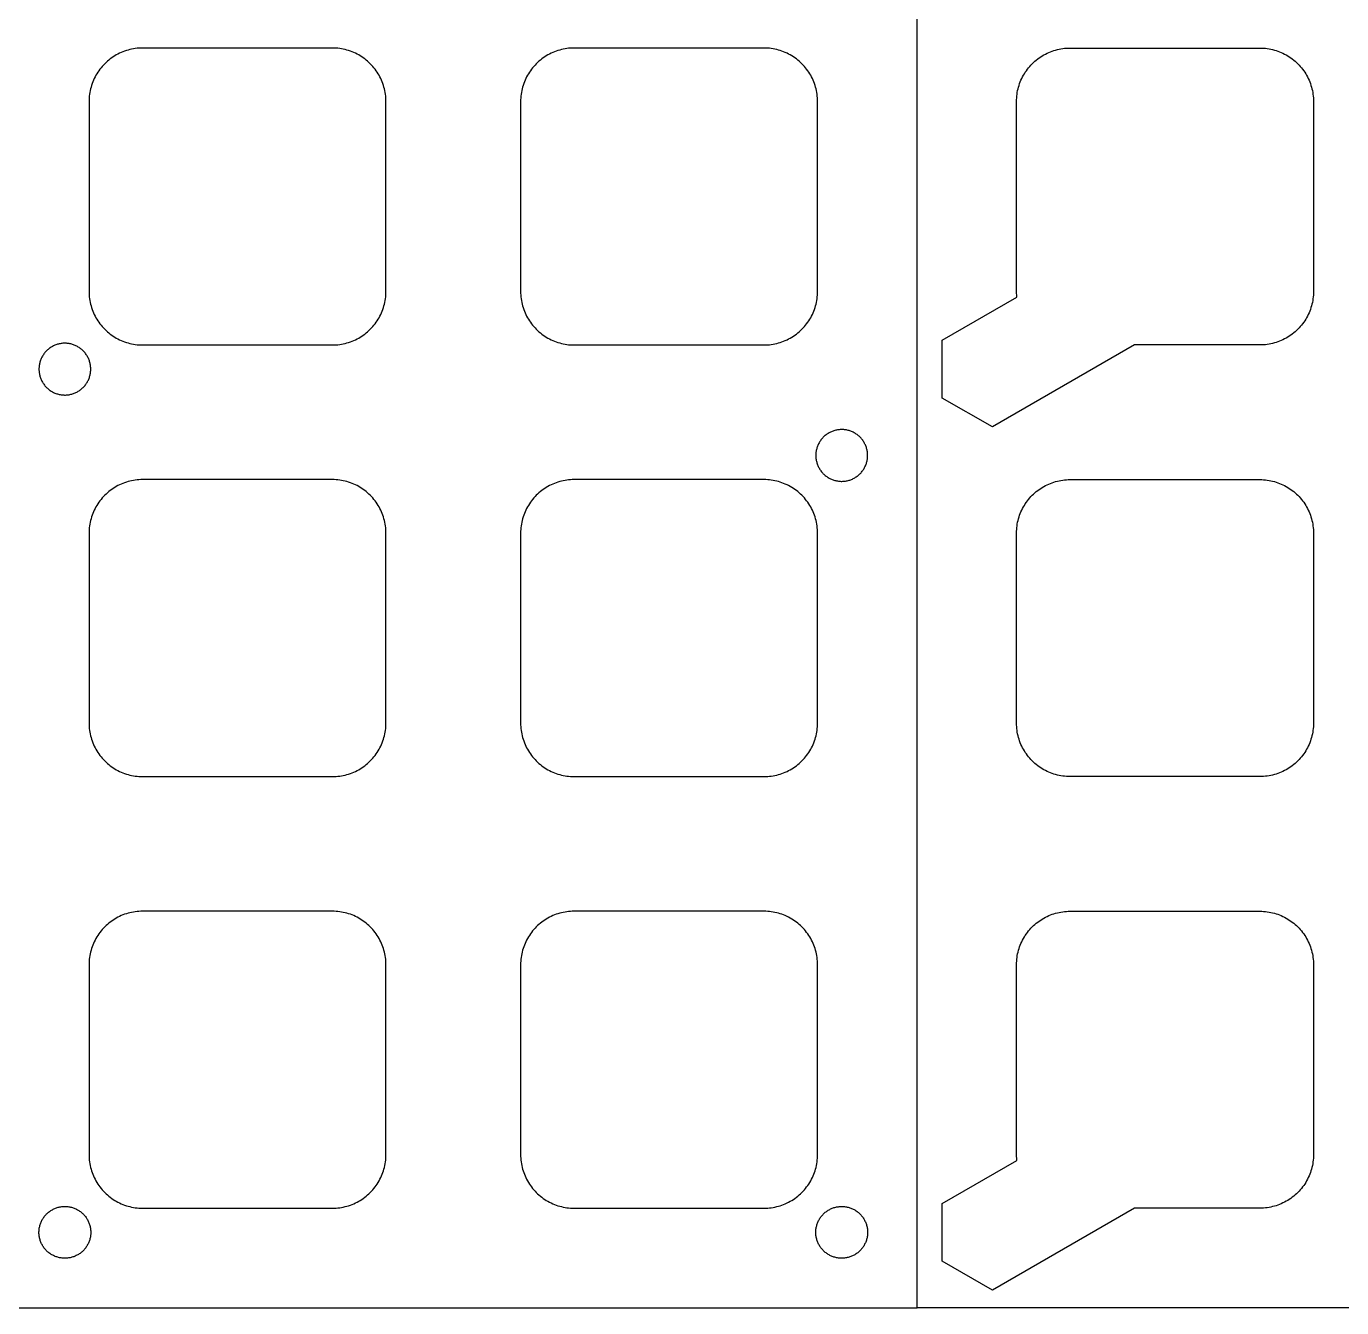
# Model space of a CAD drawing. Header units: millimetres. Extents: x -12 to 325, y -161 to 218.
# Drawn here: x 49.5 to 125.7, y -160.6 to -86.4 of the extents above; entities that cross this region are included whole.
import ezdxf

# ---------------------------------------------------------------- set-up
doc = ezdxf.new("R2010")
doc.units = ezdxf.units.MM
doc.header["$MEASUREMENT"] = 0
doc.layers.add('plot', color=12, linetype='Continuous', true_color=0xb80000)

msp = doc.modelspace()

# ---------------------------------------------------------------- linework, layer by layer
at = {"layer": 'plot'}
for points in [[(101.093, -56.862), (204.821, -56.862), (204.821, -160.59), (101.093, -160.59)], [(101.093, -160.59), (101.093, -56.862)], [(56.229, -87.626), (56.124, -87.628), (56.018, -87.633), (55.912, -87.642), (55.807, -87.655), (55.703, -87.671), (55.599, -87.691), (55.495, -87.714), (55.393, -87.741), (55.292, -87.771), (55.191, -87.805), (55.092, -87.842), (54.994, -87.882), (54.898, -87.926), (54.803, -87.973), (54.71, -88.024), (54.619, -88.077), (54.529, -88.134), (54.442, -88.193), (54.356, -88.256), (54.273, -88.321), (54.192, -88.389), (54.113, -88.46), (54.037, -88.534), (53.964, -88.61), (53.893, -88.689), (53.825, -88.769), (53.759, -88.853), (53.697, -88.938), (53.637, -89.026), (53.581, -89.115), (53.527, -89.207), (53.477, -89.3), (53.43, -89.394), (53.386, -89.491), (53.346, -89.589), (53.308, -89.688), (53.275, -89.788), (53.244, -89.889), (53.218, -89.992), (53.194, -90.095), (53.174, -90.199), (53.158, -90.304), (53.146, -90.409), (53.137, -90.514), (53.131, -90.62), (53.129, -90.726)], [(67.229, -87.626), (56.229, -87.626)], [(70.329, -90.726), (70.328, -90.62), (70.322, -90.514), (70.313, -90.409), (70.301, -90.304), (70.284, -90.199), (70.265, -90.095), (70.241, -89.992), (70.214, -89.889), (70.184, -89.788), (70.15, -89.688), (70.113, -89.589), (70.073, -89.491), (70.029, -89.394), (69.982, -89.3), (69.932, -89.207), (69.878, -89.115), (69.822, -89.026), (69.762, -88.938), (69.699, -88.853), (69.634, -88.769), (69.566, -88.689), (69.495, -88.61), (69.421, -88.534), (69.345, -88.46), (69.267, -88.389), (69.186, -88.321), (69.103, -88.256), (69.017, -88.193), (68.93, -88.134), (68.84, -88.077), (68.749, -88.024), (68.656, -87.973), (68.561, -87.926), (68.464, -87.882), (68.367, -87.842), (68.268, -87.805), (68.167, -87.771), (68.066, -87.741), (67.963, -87.714), (67.86, -87.691), (67.756, -87.671), (67.652, -87.655), (67.546, -87.642), (67.441, -87.633), (67.335, -87.628), (67.229, -87.626)], [(81.229, -87.626), (81.124, -87.628), (81.018, -87.633), (80.912, -87.642), (80.807, -87.655), (80.703, -87.671), (80.599, -87.691), (80.495, -87.714), (80.393, -87.741), (80.292, -87.771), (80.191, -87.805), (80.092, -87.842), (79.994, -87.882), (79.898, -87.926), (79.803, -87.973), (79.71, -88.024), (79.619, -88.077), (79.529, -88.134), (79.442, -88.193), (79.356, -88.256), (79.273, -88.321), (79.192, -88.389), (79.113, -88.46), (79.037, -88.534), (78.964, -88.61), (78.893, -88.689), (78.825, -88.769), (78.759, -88.853), (78.697, -88.938), (78.637, -89.026), (78.581, -89.115), (78.527, -89.207), (78.477, -89.3), (78.43, -89.394), (78.386, -89.491), (78.346, -89.589), (78.308, -89.688), (78.275, -89.788), (78.244, -89.889), (78.218, -89.992), (78.194, -90.095), (78.174, -90.199), (78.158, -90.304), (78.146, -90.409), (78.137, -90.514), (78.131, -90.62), (78.129, -90.726)], [(92.229, -87.626), (81.229, -87.626)], [(95.329, -90.726), (95.328, -90.62), (95.322, -90.514), (95.313, -90.409), (95.301, -90.304), (95.284, -90.199), (95.265, -90.095), (95.241, -89.992), (95.214, -89.889), (95.184, -89.788), (95.15, -89.688), (95.113, -89.589), (95.073, -89.491), (95.029, -89.394), (94.982, -89.3), (94.932, -89.207), (94.878, -89.115), (94.822, -89.026), (94.762, -88.938), (94.699, -88.853), (94.634, -88.769), (94.566, -88.689), (94.495, -88.61), (94.421, -88.534), (94.345, -88.46), (94.267, -88.389), (94.186, -88.321), (94.103, -88.256), (94.017, -88.193), (93.93, -88.134), (93.84, -88.077), (93.749, -88.024), (93.656, -87.973), (93.561, -87.926), (93.464, -87.882), (93.367, -87.842), (93.268, -87.805), (93.167, -87.771), (93.066, -87.741), (92.963, -87.714), (92.86, -87.691), (92.756, -87.671), (92.652, -87.655), (92.546, -87.642), (92.441, -87.633), (92.335, -87.628), (92.229, -87.626)], [(106.857, -90.726), (106.859, -90.62), (106.865, -90.514), (106.874, -90.409), (106.886, -90.304), (106.902, -90.199), (106.922, -90.095), (106.945, -89.992), (106.972, -89.889), (107.003, -89.788), (107.036, -89.688), (107.073, -89.589), (107.114, -89.491), (107.158, -89.394), (107.205, -89.3), (107.255, -89.207), (107.309, -89.115), (107.365, -89.026), (107.425, -88.938), (107.487, -88.853), (107.553, -88.769), (107.621, -88.689), (107.692, -88.61), (107.765, -88.534), (107.841, -88.46), (107.92, -88.389), (108.001, -88.321), (108.084, -88.256), (108.17, -88.193), (108.257, -88.134), (108.347, -88.077), (108.438, -88.024), (108.531, -87.973), (108.626, -87.926), (108.722, -87.882), (108.82, -87.842), (108.919, -87.805), (109.02, -87.771), (109.121, -87.741), (109.223, -87.714), (109.327, -87.691), (109.431, -87.671), (109.535, -87.655), (109.64, -87.642), (109.746, -87.633), (109.851, -87.628), (109.957, -87.626)], [(109.957, -87.626), (120.957, -87.626)], [(120.957, -87.626), (121.063, -87.628), (121.169, -87.633), (121.274, -87.642), (121.379, -87.655), (121.484, -87.671), (121.588, -87.691), (121.691, -87.714), (121.794, -87.741), (121.895, -87.771), (121.995, -87.805), (122.095, -87.842), (122.192, -87.882), (122.289, -87.926), (122.384, -87.973), (122.477, -88.024), (122.568, -88.077), (122.658, -88.134), (122.745, -88.193), (122.83, -88.256), (122.914, -88.321), (122.995, -88.389), (123.073, -88.46), (123.149, -88.534), (123.223, -88.61), (123.294, -88.689), (123.362, -88.769), (123.427, -88.853), (123.49, -88.938), (123.549, -89.026), (123.606, -89.115), (123.659, -89.207), (123.71, -89.3), (123.757, -89.394), (123.801, -89.491), (123.841, -89.589), (123.878, -89.688), (123.912, -89.788), (123.942, -89.889), (123.969, -89.992), (123.992, -90.095), (124.012, -90.199), (124.028, -90.304), (124.041, -90.409), (124.05, -90.514), (124.056, -90.62), (124.057, -90.726)], [(53.129, -90.726), (53.129, -101.726)], [(70.329, -101.726), (70.329, -90.726)], [(78.129, -90.726), (78.129, -101.726)], [(95.329, -101.726), (95.329, -90.726)], [(106.857, -101.726), (106.857, -90.726)], [(124.057, -90.726), (124.057, -101.726)], [(53.129, -101.726), (53.131, -101.832), (53.137, -101.937), (53.146, -102.043), (53.158, -102.148), (53.174, -102.253), (53.194, -102.357), (53.218, -102.46), (53.244, -102.562), (53.275, -102.664), (53.308, -102.764), (53.346, -102.863), (53.386, -102.961), (53.43, -103.057), (53.477, -103.152), (53.527, -103.245), (53.581, -103.337), (53.637, -103.426), (53.697, -103.514), (53.759, -103.599), (53.825, -103.682), (53.893, -103.763), (53.964, -103.842), (54.037, -103.918), (54.113, -103.991), (54.192, -104.062), (54.273, -104.131), (54.356, -104.196), (54.442, -104.258), (54.529, -104.318), (54.619, -104.375), (54.71, -104.428), (54.803, -104.478), (54.898, -104.525), (54.994, -104.569), (55.092, -104.61), (55.191, -104.647), (55.292, -104.681), (55.393, -104.711), (55.495, -104.738), (55.599, -104.761), (55.703, -104.781), (55.807, -104.797), (55.912, -104.81), (56.018, -104.819), (56.124, -104.824), (56.229, -104.826)], [(67.229, -104.826), (67.335, -104.824), (67.441, -104.819), (67.546, -104.81), (67.652, -104.797), (67.756, -104.781), (67.86, -104.761), (67.963, -104.738), (68.066, -104.711), (68.167, -104.681), (68.268, -104.647), (68.367, -104.61), (68.464, -104.569), (68.561, -104.525), (68.656, -104.478), (68.749, -104.428), (68.84, -104.375), (68.93, -104.318), (69.017, -104.258), (69.103, -104.196), (69.186, -104.131), (69.267, -104.062), (69.345, -103.991), (69.421, -103.918), (69.495, -103.842), (69.566, -103.763), (69.634, -103.682), (69.699, -103.599), (69.762, -103.514), (69.822, -103.426), (69.878, -103.337), (69.932, -103.245), (69.982, -103.152), (70.029, -103.057), (70.073, -102.961), (70.113, -102.863), (70.15, -102.764), (70.184, -102.664), (70.214, -102.562), (70.241, -102.46), (70.265, -102.357), (70.284, -102.253), (70.301, -102.148), (70.313, -102.043), (70.322, -101.937), (70.328, -101.832), (70.329, -101.726)], [(78.129, -101.726), (78.131, -101.832), (78.137, -101.937), (78.146, -102.043), (78.158, -102.148), (78.174, -102.253), (78.194, -102.357), (78.218, -102.46), (78.244, -102.562), (78.275, -102.664), (78.308, -102.764), (78.346, -102.863), (78.386, -102.961), (78.43, -103.057), (78.477, -103.152), (78.527, -103.245), (78.581, -103.337), (78.637, -103.426), (78.697, -103.514), (78.759, -103.599), (78.825, -103.682), (78.893, -103.763), (78.964, -103.842), (79.037, -103.918), (79.113, -103.991), (79.192, -104.062), (79.273, -104.131), (79.356, -104.196), (79.442, -104.258), (79.529, -104.318), (79.619, -104.375), (79.71, -104.428), (79.803, -104.478), (79.898, -104.525), (79.994, -104.569), (80.092, -104.61), (80.191, -104.647), (80.292, -104.681), (80.393, -104.711), (80.495, -104.738), (80.599, -104.761), (80.703, -104.781), (80.807, -104.797), (80.912, -104.81), (81.018, -104.819), (81.124, -104.824), (81.229, -104.826)], [(92.229, -104.826), (92.335, -104.824), (92.441, -104.819), (92.546, -104.81), (92.652, -104.797), (92.756, -104.781), (92.86, -104.761), (92.963, -104.738), (93.066, -104.711), (93.167, -104.681), (93.268, -104.647), (93.367, -104.61), (93.464, -104.569), (93.561, -104.525), (93.656, -104.478), (93.749, -104.428), (93.84, -104.375), (93.93, -104.318), (94.017, -104.258), (94.103, -104.196), (94.186, -104.131), (94.267, -104.062), (94.345, -103.991), (94.421, -103.918), (94.495, -103.842), (94.566, -103.763), (94.634, -103.682), (94.699, -103.599), (94.762, -103.514), (94.822, -103.426), (94.878, -103.337), (94.932, -103.245), (94.982, -103.152), (95.029, -103.057), (95.073, -102.961), (95.113, -102.863), (95.15, -102.764), (95.184, -102.664), (95.214, -102.562), (95.241, -102.46), (95.265, -102.357), (95.284, -102.253), (95.301, -102.148), (95.313, -102.043), (95.322, -101.937), (95.328, -101.832), (95.329, -101.726)], [(102.557, -104.552), (106.875, -102.058)], [(106.875, -102.058), (106.874, -102.043), (106.865, -101.937), (106.859, -101.832), (106.857, -101.726)], [(124.057, -101.726), (124.056, -101.832), (124.05, -101.937), (124.041, -102.043), (124.028, -102.148), (124.012, -102.253), (123.992, -102.357), (123.969, -102.46), (123.942, -102.562), (123.912, -102.664), (123.878, -102.764), (123.841, -102.863), (123.801, -102.961), (123.757, -103.057), (123.71, -103.152), (123.659, -103.245), (123.606, -103.337), (123.549, -103.426), (123.49, -103.514), (123.427, -103.599), (123.362, -103.682), (123.294, -103.763), (123.223, -103.842), (123.149, -103.918), (123.073, -103.991), (122.995, -104.062), (122.914, -104.131), (122.83, -104.196), (122.745, -104.258), (122.658, -104.318), (122.568, -104.375), (122.477, -104.428), (122.384, -104.478), (122.289, -104.525), (122.192, -104.569), (122.095, -104.61), (121.995, -104.647), (121.895, -104.681), (121.794, -104.711), (121.691, -104.738), (121.588, -104.761), (121.484, -104.781), (121.379, -104.797), (121.274, -104.81), (121.169, -104.819), (121.063, -104.824), (120.957, -104.826)], [(50.229, -106.226), (50.23, -106.278), (50.233, -106.33), (50.238, -106.382), (50.244, -106.433), (50.252, -106.485), (50.262, -106.536), (50.273, -106.587), (50.287, -106.637), (50.302, -106.687), (50.319, -106.736), (50.337, -106.785), (50.358, -106.833), (50.38, -106.88), (50.403, -106.926), (50.428, -106.972), (50.455, -107.017), (50.483, -107.061), (50.513, -107.103), (50.544, -107.145), (50.577, -107.186), (50.611, -107.225), (50.646, -107.263), (50.683, -107.3), (50.721, -107.336), (50.76, -107.37), (50.8, -107.403), (50.841, -107.435), (50.884, -107.465), (50.927, -107.493), (50.972, -107.521), (51.017, -107.546), (51.064, -107.57), (51.111, -107.592), (51.158, -107.613), (51.207, -107.632), (51.256, -107.649), (51.306, -107.665), (51.356, -107.679), (51.406, -107.691), (51.458, -107.701), (51.509, -107.71), (51.561, -107.716), (51.612, -107.721), (51.664, -107.724), (51.716, -107.726), (51.768, -107.725), (51.82, -107.723), (51.872, -107.719), (51.924, -107.713), (51.976, -107.705), (52.027, -107.696), (52.078, -107.685), (52.128, -107.672), (52.178, -107.657), (52.227, -107.641), (52.276, -107.623), (52.324, -107.603), (52.372, -107.581), (52.418, -107.558), (52.464, -107.533), (52.509, -107.507), (52.553, -107.479), (52.596, -107.45), (52.638, -107.419), (52.679, -107.387), (52.719, -107.353), (52.757, -107.318), (52.795, -107.282), (52.831, -107.244), (52.865, -107.205), (52.899, -107.165), (52.931, -107.124), (52.961, -107.082), (52.99, -107.039), (53.017, -106.995), (53.043, -106.949), (53.068, -106.903), (53.09, -106.856), (53.111, -106.809), (53.131, -106.761), (53.149, -106.712), (53.165, -106.662), (53.179, -106.612), (53.191, -106.561), (53.202, -106.51), (53.211, -106.459), (53.218, -106.408), (53.224, -106.356), (53.227, -106.304), (53.229, -106.252), (53.229, -106.2), (53.227, -106.148), (53.224, -106.096), (53.218, -106.044), (53.211, -105.992), (53.202, -105.941), (53.191, -105.89), (53.179, -105.84), (53.165, -105.79), (53.149, -105.74), (53.131, -105.691), (53.111, -105.643), (53.09, -105.595), (53.068, -105.548), (53.043, -105.502), (53.017, -105.457), (52.99, -105.413), (52.961, -105.37), (52.931, -105.327), (52.899, -105.286), (52.865, -105.246), (52.831, -105.207), (52.795, -105.17), (52.757, -105.133), (52.719, -105.098), (52.679, -105.065), (52.638, -105.033), (52.596, -105.002), (52.553, -104.972), (52.509, -104.945), (52.464, -104.918), (52.418, -104.893), (52.372, -104.87), (52.324, -104.849), (52.276, -104.829), (52.227, -104.811), (52.178, -104.795), (52.128, -104.78), (52.078, -104.767), (52.027, -104.756), (51.976, -104.746), (51.924, -104.739), (51.872, -104.733), (51.82, -104.729), (51.768, -104.726), (51.716, -104.726), (51.664, -104.727), (51.612, -104.73), (51.561, -104.735), (51.509, -104.742), (51.458, -104.751), (51.406, -104.761), (51.356, -104.773), (51.306, -104.787), (51.256, -104.803), (51.207, -104.82), (51.158, -104.839), (51.111, -104.859), (51.064, -104.882), (51.017, -104.906), (50.972, -104.931), (50.927, -104.958), (50.884, -104.987), (50.841, -105.017), (50.8, -105.048), (50.76, -105.081), (50.721, -105.116), (50.683, -105.151), (50.646, -105.188), (50.611, -105.227), (50.577, -105.266), (50.544, -105.307), (50.513, -105.348), (50.483, -105.391), (50.455, -105.435), (50.428, -105.48), (50.403, -105.525), (50.38, -105.572), (50.358, -105.619), (50.337, -105.667), (50.319, -105.716), (50.302, -105.765), (50.287, -105.815), (50.273, -105.865), (50.262, -105.916), (50.252, -105.967), (50.244, -106.018), (50.238, -106.07), (50.233, -106.122), (50.23, -106.174), (50.229, -106.226)], [(56.229, -104.826), (67.229, -104.826)], [(81.229, -104.826), (92.229, -104.826)], [(102.557, -107.9), (102.557, -104.552)], [(113.682, -104.826), (105.457, -109.574)], [(120.957, -104.826), (113.682, -104.826)], [(105.457, -109.574), (102.557, -107.9)], [(98.229, -111.226), (98.228, -111.174), (98.226, -111.122), (98.221, -111.07), (98.215, -111.018), (98.207, -110.967), (98.197, -110.916), (98.185, -110.865), (98.172, -110.815), (98.157, -110.765), (98.14, -110.716), (98.121, -110.667), (98.101, -110.619), (98.079, -110.572), (98.056, -110.525), (98.031, -110.48), (98.004, -110.435), (97.976, -110.391), (97.946, -110.348), (97.915, -110.307), (97.882, -110.266), (97.848, -110.227), (97.813, -110.188), (97.776, -110.151), (97.738, -110.116), (97.699, -110.081), (97.659, -110.048), (97.617, -110.017), (97.575, -109.987), (97.531, -109.958), (97.487, -109.931), (97.442, -109.906), (97.395, -109.882), (97.348, -109.859), (97.3, -109.839), (97.252, -109.82), (97.203, -109.803), (97.153, -109.787), (97.103, -109.773), (97.052, -109.761), (97.001, -109.751), (96.95, -109.742), (96.898, -109.735), (96.846, -109.73), (96.794, -109.727), (96.742, -109.726), (96.69, -109.726), (96.638, -109.729), (96.586, -109.733), (96.535, -109.739), (96.483, -109.746), (96.432, -109.756), (96.381, -109.767), (96.331, -109.78), (96.281, -109.795), (96.231, -109.811), (96.183, -109.829), (96.134, -109.849), (96.087, -109.87), (96.04, -109.893), (95.994, -109.918), (95.95, -109.945), (95.906, -109.972), (95.863, -110.002), (95.821, -110.033), (95.78, -110.065), (95.74, -110.098), (95.701, -110.133), (95.664, -110.17), (95.628, -110.207), (95.593, -110.246), (95.56, -110.286), (95.528, -110.327), (95.498, -110.37), (95.469, -110.413), (95.441, -110.457), (95.415, -110.502), (95.391, -110.548), (95.368, -110.595), (95.347, -110.643), (95.328, -110.691), (95.31, -110.74), (95.294, -110.79), (95.28, -110.84), (95.267, -110.89), (95.257, -110.941), (95.248, -110.992), (95.24, -111.044), (95.235, -111.096), (95.231, -111.148), (95.23, -111.2), (95.23, -111.252), (95.231, -111.304), (95.235, -111.356), (95.24, -111.408), (95.248, -111.459), (95.257, -111.51), (95.267, -111.561), (95.28, -111.612), (95.294, -111.662), (95.31, -111.712), (95.328, -111.761), (95.347, -111.809), (95.368, -111.856), (95.391, -111.903), (95.415, -111.949), (95.441, -111.995), (95.469, -112.039), (95.498, -112.082), (95.528, -112.124), (95.56, -112.165), (95.593, -112.205), (95.628, -112.244), (95.664, -112.282), (95.701, -112.318), (95.74, -112.353), (95.78, -112.387), (95.821, -112.419), (95.863, -112.45), (95.906, -112.479), (95.95, -112.507), (95.994, -112.533), (96.04, -112.558), (96.087, -112.581), (96.134, -112.603), (96.183, -112.623), (96.231, -112.641), (96.281, -112.657), (96.331, -112.672), (96.381, -112.685), (96.432, -112.696), (96.483, -112.705), (96.535, -112.713), (96.586, -112.719), (96.638, -112.723), (96.69, -112.725), (96.742, -112.726), (96.794, -112.724), (96.846, -112.721), (96.898, -112.716), (96.95, -112.71), (97.001, -112.701), (97.052, -112.691), (97.103, -112.679), (97.153, -112.665), (97.203, -112.649), (97.252, -112.632), (97.3, -112.613), (97.348, -112.592), (97.395, -112.57), (97.442, -112.546), (97.487, -112.521), (97.531, -112.493), (97.575, -112.465), (97.617, -112.435), (97.659, -112.403), (97.699, -112.37), (97.738, -112.336), (97.776, -112.3), (97.813, -112.263), (97.848, -112.225), (97.882, -112.186), (97.915, -112.145), (97.946, -112.103), (97.976, -112.061), (98.004, -112.017), (98.031, -111.972), (98.056, -111.926), (98.079, -111.88), (98.101, -111.833), (98.121, -111.785), (98.14, -111.736), (98.157, -111.687), (98.172, -111.637), (98.185, -111.587), (98.197, -111.536), (98.207, -111.485), (98.215, -111.433), (98.221, -111.382), (98.226, -111.33), (98.228, -111.278), (98.229, -111.226)], [(56.229, -112.626), (56.124, -112.628), (56.018, -112.633), (55.912, -112.642), (55.807, -112.655), (55.703, -112.671), (55.599, -112.691), (55.495, -112.714), (55.393, -112.741), (55.292, -112.771), (55.191, -112.805), (55.092, -112.842), (54.994, -112.882), (54.898, -112.926), (54.803, -112.973), (54.71, -113.024), (54.619, -113.077), (54.529, -113.134), (54.442, -113.193), (54.356, -113.256), (54.273, -113.321), (54.192, -113.389), (54.113, -113.46), (54.037, -113.534), (53.964, -113.61), (53.893, -113.689), (53.825, -113.769), (53.759, -113.853), (53.697, -113.938), (53.637, -114.026), (53.581, -114.115), (53.527, -114.207), (53.477, -114.3), (53.43, -114.394), (53.386, -114.491), (53.346, -114.589), (53.308, -114.688), (53.275, -114.788), (53.244, -114.889), (53.218, -114.992), (53.194, -115.095), (53.174, -115.199), (53.158, -115.304), (53.146, -115.409), (53.137, -115.514), (53.131, -115.62), (53.129, -115.726)], [(67.229, -112.626), (56.229, -112.626)], [(70.329, -115.726), (70.328, -115.62), (70.322, -115.514), (70.313, -115.409), (70.301, -115.304), (70.284, -115.199), (70.265, -115.095), (70.241, -114.992), (70.214, -114.889), (70.184, -114.788), (70.15, -114.688), (70.113, -114.589), (70.073, -114.491), (70.029, -114.394), (69.982, -114.3), (69.932, -114.207), (69.878, -114.115), (69.822, -114.026), (69.762, -113.938), (69.699, -113.853), (69.634, -113.769), (69.566, -113.689), (69.495, -113.61), (69.421, -113.534), (69.345, -113.46), (69.267, -113.389), (69.186, -113.321), (69.103, -113.256), (69.017, -113.193), (68.93, -113.134), (68.84, -113.077), (68.749, -113.024), (68.656, -112.973), (68.561, -112.926), (68.464, -112.882), (68.367, -112.842), (68.268, -112.805), (68.167, -112.771), (68.066, -112.741), (67.963, -112.714), (67.86, -112.691), (67.756, -112.671), (67.652, -112.655), (67.546, -112.642), (67.441, -112.633), (67.335, -112.628), (67.229, -112.626)], [(81.229, -112.626), (81.124, -112.628), (81.018, -112.633), (80.912, -112.642), (80.807, -112.655), (80.703, -112.671), (80.599, -112.691), (80.495, -112.714), (80.393, -112.741), (80.292, -112.771), (80.191, -112.805), (80.092, -112.842), (79.994, -112.882), (79.898, -112.926), (79.803, -112.973), (79.71, -113.024), (79.619, -113.077), (79.529, -113.134), (79.442, -113.193), (79.356, -113.256), (79.273, -113.321), (79.192, -113.389), (79.113, -113.46), (79.037, -113.534), (78.964, -113.61), (78.893, -113.689), (78.825, -113.769), (78.759, -113.853), (78.697, -113.938), (78.637, -114.026), (78.581, -114.115), (78.527, -114.207), (78.477, -114.3), (78.43, -114.394), (78.386, -114.491), (78.346, -114.589), (78.308, -114.688), (78.275, -114.788), (78.244, -114.889), (78.218, -114.992), (78.194, -115.095), (78.174, -115.199), (78.158, -115.304), (78.146, -115.409), (78.137, -115.514), (78.131, -115.62), (78.129, -115.726)], [(92.229, -112.626), (81.229, -112.626)], [(95.329, -115.726), (95.328, -115.62), (95.322, -115.514), (95.313, -115.409), (95.301, -115.304), (95.284, -115.199), (95.265, -115.095), (95.241, -114.992), (95.214, -114.889), (95.184, -114.788), (95.15, -114.688), (95.113, -114.589), (95.073, -114.491), (95.029, -114.394), (94.982, -114.3), (94.932, -114.207), (94.878, -114.115), (94.822, -114.026), (94.762, -113.938), (94.699, -113.853), (94.634, -113.769), (94.566, -113.689), (94.495, -113.61), (94.421, -113.534), (94.345, -113.46), (94.267, -113.389), (94.186, -113.321), (94.103, -113.256), (94.017, -113.193), (93.93, -113.134), (93.84, -113.077), (93.749, -113.024), (93.656, -112.973), (93.561, -112.926), (93.464, -112.882), (93.367, -112.842), (93.268, -112.805), (93.167, -112.771), (93.066, -112.741), (92.963, -112.714), (92.86, -112.691), (92.756, -112.671), (92.652, -112.655), (92.546, -112.642), (92.441, -112.633), (92.335, -112.628), (92.229, -112.626)], [(106.857, -115.726), (106.859, -115.62), (106.865, -115.514), (106.874, -115.409), (106.886, -115.304), (106.902, -115.199), (106.922, -115.095), (106.945, -114.992), (106.972, -114.889), (107.003, -114.788), (107.036, -114.688), (107.073, -114.589), (107.114, -114.491), (107.158, -114.394), (107.205, -114.3), (107.255, -114.207), (107.309, -114.115), (107.365, -114.026), (107.425, -113.938), (107.487, -113.853), (107.553, -113.769), (107.621, -113.689), (107.692, -113.61), (107.765, -113.534), (107.841, -113.46), (107.92, -113.389), (108.001, -113.321), (108.084, -113.256), (108.17, -113.193), (108.257, -113.134), (108.347, -113.077), (108.438, -113.024), (108.531, -112.973), (108.626, -112.926), (108.722, -112.882), (108.82, -112.842), (108.919, -112.805), (109.02, -112.771), (109.121, -112.741), (109.223, -112.714), (109.327, -112.691), (109.431, -112.671), (109.535, -112.655), (109.64, -112.642), (109.746, -112.633), (109.851, -112.628), (109.957, -112.626)], [(109.957, -112.626), (120.957, -112.626)], [(120.957, -112.626), (121.063, -112.628), (121.169, -112.633), (121.274, -112.642), (121.379, -112.655), (121.484, -112.671), (121.588, -112.691), (121.691, -112.714), (121.794, -112.741), (121.895, -112.771), (121.995, -112.805), (122.095, -112.842), (122.192, -112.882), (122.289, -112.926), (122.384, -112.973), (122.477, -113.024), (122.568, -113.077), (122.658, -113.134), (122.745, -113.193), (122.83, -113.256), (122.914, -113.321), (122.995, -113.389), (123.073, -113.46), (123.149, -113.534), (123.223, -113.61), (123.294, -113.689), (123.362, -113.769), (123.427, -113.853), (123.49, -113.938), (123.549, -114.026), (123.606, -114.115), (123.659, -114.207), (123.71, -114.3), (123.757, -114.394), (123.801, -114.491), (123.841, -114.589), (123.878, -114.688), (123.912, -114.788), (123.942, -114.889), (123.969, -114.992), (123.992, -115.095), (124.012, -115.199), (124.028, -115.304), (124.041, -115.409), (124.05, -115.514), (124.056, -115.62), (124.057, -115.726)], [(53.129, -115.726), (53.129, -126.726)], [(70.329, -126.726), (70.329, -115.726)], [(78.129, -115.726), (78.129, -126.726)], [(95.329, -126.726), (95.329, -115.726)], [(106.857, -126.726), (106.857, -115.726)], [(124.057, -115.726), (124.057, -126.726)], [(53.129, -126.726), (53.131, -126.832), (53.137, -126.937), (53.146, -127.043), (53.158, -127.148), (53.174, -127.253), (53.194, -127.357), (53.218, -127.46), (53.244, -127.562), (53.275, -127.664), (53.308, -127.764), (53.346, -127.863), (53.386, -127.961), (53.43, -128.057), (53.477, -128.152), (53.527, -128.245), (53.581, -128.337), (53.637, -128.426), (53.697, -128.514), (53.759, -128.599), (53.825, -128.682), (53.893, -128.763), (53.964, -128.842), (54.037, -128.918), (54.113, -128.991), (54.192, -129.062), (54.273, -129.131), (54.356, -129.196), (54.442, -129.258), (54.529, -129.318), (54.619, -129.375), (54.71, -129.428), (54.803, -129.478), (54.898, -129.525), (54.994, -129.569), (55.092, -129.61), (55.191, -129.647), (55.292, -129.681), (55.393, -129.711), (55.495, -129.738), (55.599, -129.761), (55.703, -129.781), (55.807, -129.797), (55.912, -129.81), (56.018, -129.819), (56.124, -129.824), (56.229, -129.826)], [(67.229, -129.826), (67.335, -129.824), (67.441, -129.819), (67.546, -129.81), (67.652, -129.797), (67.756, -129.781), (67.86, -129.761), (67.963, -129.738), (68.066, -129.711), (68.167, -129.681), (68.268, -129.647), (68.367, -129.61), (68.464, -129.569), (68.561, -129.525), (68.656, -129.478), (68.749, -129.428), (68.84, -129.375), (68.93, -129.318), (69.017, -129.258), (69.103, -129.196), (69.186, -129.131), (69.267, -129.062), (69.345, -128.991), (69.421, -128.918), (69.495, -128.842), (69.566, -128.763), (69.634, -128.682), (69.699, -128.599), (69.762, -128.514), (69.822, -128.426), (69.878, -128.337), (69.932, -128.245), (69.982, -128.152), (70.029, -128.057), (70.073, -127.961), (70.113, -127.863), (70.15, -127.764), (70.184, -127.664), (70.214, -127.562), (70.241, -127.46), (70.265, -127.357), (70.284, -127.253), (70.301, -127.148), (70.313, -127.043), (70.322, -126.937), (70.328, -126.832), (70.329, -126.726)], [(78.129, -126.726), (78.131, -126.832), (78.137, -126.937), (78.146, -127.043), (78.158, -127.148), (78.174, -127.253), (78.194, -127.357), (78.218, -127.46), (78.244, -127.562), (78.275, -127.664), (78.308, -127.764), (78.346, -127.863), (78.386, -127.961), (78.43, -128.057), (78.477, -128.152), (78.527, -128.245), (78.581, -128.337), (78.637, -128.426), (78.697, -128.514), (78.759, -128.599), (78.825, -128.682), (78.893, -128.763), (78.964, -128.842), (79.037, -128.918), (79.113, -128.991), (79.192, -129.062), (79.273, -129.131), (79.356, -129.196), (79.442, -129.258), (79.529, -129.318), (79.619, -129.375), (79.71, -129.428), (79.803, -129.478), (79.898, -129.525), (79.994, -129.569), (80.092, -129.61), (80.191, -129.647), (80.292, -129.681), (80.393, -129.711), (80.495, -129.738), (80.599, -129.761), (80.703, -129.781), (80.807, -129.797), (80.912, -129.81), (81.018, -129.819), (81.124, -129.824), (81.229, -129.826)], [(92.229, -129.826), (92.335, -129.824), (92.441, -129.819), (92.546, -129.81), (92.652, -129.797), (92.756, -129.781), (92.86, -129.761), (92.963, -129.738), (93.066, -129.711), (93.167, -129.681), (93.268, -129.647), (93.367, -129.61), (93.464, -129.569), (93.561, -129.525), (93.656, -129.478), (93.749, -129.428), (93.84, -129.375), (93.93, -129.318), (94.017, -129.258), (94.103, -129.196), (94.186, -129.131), (94.267, -129.062), (94.345, -128.991), (94.421, -128.918), (94.495, -128.842), (94.566, -128.763), (94.634, -128.682), (94.699, -128.599), (94.762, -128.514), (94.822, -128.426), (94.878, -128.337), (94.932, -128.245), (94.982, -128.152), (95.029, -128.057), (95.073, -127.961), (95.113, -127.863), (95.15, -127.764), (95.184, -127.664), (95.214, -127.562), (95.241, -127.46), (95.265, -127.357), (95.284, -127.253), (95.301, -127.148), (95.313, -127.043), (95.322, -126.937), (95.328, -126.832), (95.329, -126.726)], [(109.957, -129.826), (109.851, -129.824), (109.746, -129.819), (109.64, -129.81), (109.535, -129.797), (109.431, -129.781), (109.327, -129.761), (109.223, -129.738), (109.121, -129.711), (109.02, -129.681), (108.919, -129.647), (108.82, -129.61), (108.722, -129.569), (108.626, -129.525), (108.531, -129.478), (108.438, -129.428), (108.347, -129.375), (108.257, -129.318), (108.17, -129.258), (108.084, -129.196), (108.001, -129.131), (107.92, -129.062), (107.841, -128.991), (107.765, -128.918), (107.692, -128.842), (107.621, -128.763), (107.553, -128.682), (107.487, -128.599), (107.425, -128.514), (107.365, -128.426), (107.309, -128.337), (107.255, -128.245), (107.205, -128.152), (107.158, -128.057), (107.114, -127.961), (107.073, -127.863), (107.036, -127.764), (107.003, -127.664), (106.972, -127.562), (106.945, -127.46), (106.922, -127.357), (106.902, -127.253), (106.886, -127.148), (106.874, -127.043), (106.865, -126.937), (106.859, -126.832), (106.857, -126.726)], [(124.057, -126.726), (124.056, -126.832), (124.05, -126.937), (124.041, -127.043), (124.028, -127.148), (124.012, -127.253), (123.992, -127.357), (123.969, -127.46), (123.942, -127.562), (123.912, -127.664), (123.878, -127.764), (123.841, -127.863), (123.801, -127.961), (123.757, -128.057), (123.71, -128.152), (123.659, -128.245), (123.606, -128.337), (123.549, -128.426), (123.49, -128.514), (123.427, -128.599), (123.362, -128.682), (123.294, -128.763), (123.223, -128.842), (123.149, -128.918), (123.073, -128.991), (122.995, -129.062), (122.914, -129.131), (122.83, -129.196), (122.745, -129.258), (122.658, -129.318), (122.568, -129.375), (122.477, -129.428), (122.384, -129.478), (122.289, -129.525), (122.192, -129.569), (122.095, -129.61), (121.995, -129.647), (121.895, -129.681), (121.794, -129.711), (121.691, -129.738), (121.588, -129.761), (121.484, -129.781), (121.379, -129.797), (121.274, -129.81), (121.169, -129.819), (121.063, -129.824), (120.957, -129.826)], [(56.229, -129.826), (67.229, -129.826)], [(81.229, -129.826), (92.229, -129.826)], [(120.957, -129.826), (109.957, -129.826)], [(56.229, -137.626), (56.124, -137.628), (56.018, -137.633), (55.912, -137.642), (55.807, -137.655), (55.703, -137.671), (55.599, -137.691), (55.495, -137.714), (55.393, -137.741), (55.292, -137.771), (55.191, -137.805), (55.092, -137.842), (54.994, -137.882), (54.898, -137.926), (54.803, -137.973), (54.71, -138.024), (54.619, -138.077), (54.529, -138.134), (54.442, -138.193), (54.356, -138.256), (54.273, -138.321), (54.192, -138.389), (54.113, -138.46), (54.037, -138.534), (53.964, -138.61), (53.893, -138.689), (53.825, -138.769), (53.759, -138.853), (53.697, -138.938), (53.637, -139.026), (53.581, -139.115), (53.527, -139.207), (53.477, -139.3), (53.43, -139.394), (53.386, -139.491), (53.346, -139.589), (53.308, -139.688), (53.275, -139.788), (53.244, -139.889), (53.218, -139.992), (53.194, -140.095), (53.174, -140.199), (53.158, -140.304), (53.146, -140.409), (53.137, -140.514), (53.131, -140.62), (53.129, -140.726)], [(67.229, -137.626), (56.229, -137.626)], [(70.329, -140.726), (70.328, -140.62), (70.322, -140.514), (70.313, -140.409), (70.301, -140.304), (70.284, -140.199), (70.265, -140.095), (70.241, -139.992), (70.214, -139.889), (70.184, -139.788), (70.15, -139.688), (70.113, -139.589), (70.073, -139.491), (70.029, -139.394), (69.982, -139.3), (69.932, -139.207), (69.878, -139.115), (69.822, -139.026), (69.762, -138.938), (69.699, -138.853), (69.634, -138.769), (69.566, -138.689), (69.495, -138.61), (69.421, -138.534), (69.345, -138.46), (69.267, -138.389), (69.186, -138.321), (69.103, -138.256), (69.017, -138.193), (68.93, -138.134), (68.84, -138.077), (68.749, -138.024), (68.656, -137.973), (68.561, -137.926), (68.464, -137.882), (68.367, -137.842), (68.268, -137.805), (68.167, -137.771), (68.066, -137.741), (67.963, -137.714), (67.86, -137.691), (67.756, -137.671), (67.652, -137.655), (67.546, -137.642), (67.441, -137.633), (67.335, -137.628), (67.229, -137.626)], [(81.229, -137.626), (81.124, -137.628), (81.018, -137.633), (80.912, -137.642), (80.807, -137.655), (80.703, -137.671), (80.599, -137.691), (80.495, -137.714), (80.393, -137.741), (80.292, -137.771), (80.191, -137.805), (80.092, -137.842), (79.994, -137.882), (79.898, -137.926), (79.803, -137.973), (79.71, -138.024), (79.619, -138.077), (79.529, -138.134), (79.442, -138.193), (79.356, -138.256), (79.273, -138.321), (79.192, -138.389), (79.113, -138.46), (79.037, -138.534), (78.964, -138.61), (78.893, -138.689), (78.825, -138.769), (78.759, -138.853), (78.697, -138.938), (78.637, -139.026), (78.581, -139.115), (78.527, -139.207), (78.477, -139.3), (78.43, -139.394), (78.386, -139.491), (78.346, -139.589), (78.308, -139.688), (78.275, -139.788), (78.244, -139.889), (78.218, -139.992), (78.194, -140.095), (78.174, -140.199), (78.158, -140.304), (78.146, -140.409), (78.137, -140.514), (78.131, -140.62), (78.129, -140.726)], [(92.229, -137.626), (81.229, -137.626)], [(95.329, -140.726), (95.328, -140.62), (95.322, -140.514), (95.313, -140.409), (95.301, -140.304), (95.284, -140.199), (95.265, -140.095), (95.241, -139.992), (95.214, -139.889), (95.184, -139.788), (95.15, -139.688), (95.113, -139.589), (95.073, -139.491), (95.029, -139.394), (94.982, -139.3), (94.932, -139.207), (94.878, -139.115), (94.822, -139.026), (94.762, -138.938), (94.699, -138.853), (94.634, -138.769), (94.566, -138.689), (94.495, -138.61), (94.421, -138.534), (94.345, -138.46), (94.267, -138.389), (94.186, -138.321), (94.103, -138.256), (94.017, -138.193), (93.93, -138.134), (93.84, -138.077), (93.749, -138.024), (93.656, -137.973), (93.561, -137.926), (93.464, -137.882), (93.367, -137.842), (93.268, -137.805), (93.167, -137.771), (93.066, -137.741), (92.963, -137.714), (92.86, -137.691), (92.756, -137.671), (92.652, -137.655), (92.546, -137.642), (92.441, -137.633), (92.335, -137.628), (92.229, -137.626)], [(106.857, -140.726), (106.859, -140.62), (106.865, -140.514), (106.874, -140.409), (106.886, -140.304), (106.902, -140.199), (106.922, -140.095), (106.945, -139.992), (106.972, -139.889), (107.003, -139.788), (107.036, -139.688), (107.073, -139.589), (107.114, -139.491), (107.158, -139.394), (107.205, -139.3), (107.255, -139.207), (107.309, -139.115), (107.365, -139.026), (107.425, -138.938), (107.487, -138.853), (107.553, -138.769), (107.621, -138.689), (107.692, -138.61), (107.765, -138.534), (107.841, -138.46), (107.92, -138.389), (108.001, -138.321), (108.084, -138.256), (108.17, -138.193), (108.257, -138.134), (108.347, -138.077), (108.438, -138.024), (108.531, -137.973), (108.626, -137.926), (108.722, -137.882), (108.82, -137.842), (108.919, -137.805), (109.02, -137.771), (109.121, -137.741), (109.223, -137.714), (109.327, -137.691), (109.431, -137.671), (109.535, -137.655), (109.64, -137.642), (109.746, -137.633), (109.851, -137.628), (109.957, -137.626)], [(109.957, -137.626), (120.957, -137.626)], [(120.957, -137.626), (121.063, -137.628), (121.169, -137.633), (121.274, -137.642), (121.379, -137.655), (121.484, -137.671), (121.588, -137.691), (121.691, -137.714), (121.794, -137.741), (121.895, -137.771), (121.995, -137.805), (122.095, -137.842), (122.192, -137.882), (122.289, -137.926), (122.384, -137.973), (122.477, -138.024), (122.568, -138.077), (122.658, -138.134), (122.745, -138.193), (122.83, -138.256), (122.914, -138.321), (122.995, -138.389), (123.073, -138.46), (123.149, -138.534), (123.223, -138.61), (123.294, -138.689), (123.362, -138.769), (123.427, -138.853), (123.49, -138.938), (123.549, -139.026), (123.606, -139.115), (123.659, -139.207), (123.71, -139.3), (123.757, -139.394), (123.801, -139.491), (123.841, -139.589), (123.878, -139.688), (123.912, -139.788), (123.942, -139.889), (123.969, -139.992), (123.992, -140.095), (124.012, -140.199), (124.028, -140.304), (124.041, -140.409), (124.05, -140.514), (124.056, -140.62), (124.057, -140.726)], [(53.129, -140.726), (53.129, -151.726)], [(70.329, -151.726), (70.329, -140.726)], [(78.129, -140.726), (78.129, -151.726)], [(95.329, -151.726), (95.329, -140.726)], [(106.857, -151.726), (106.857, -140.726)], [(124.057, -140.726), (124.057, -151.726)], [(53.129, -151.726), (53.131, -151.832), (53.137, -151.937), (53.146, -152.043), (53.158, -152.148), (53.174, -152.253), (53.194, -152.357), (53.218, -152.46), (53.244, -152.562), (53.275, -152.664), (53.308, -152.764), (53.346, -152.863), (53.386, -152.961), (53.43, -153.057), (53.477, -153.152), (53.527, -153.245), (53.581, -153.337), (53.637, -153.426), (53.697, -153.514), (53.759, -153.599), (53.825, -153.682), (53.893, -153.763), (53.964, -153.842), (54.037, -153.918), (54.113, -153.991), (54.192, -154.062), (54.273, -154.131), (54.356, -154.196), (54.442, -154.258), (54.529, -154.318), (54.619, -154.375), (54.71, -154.428), (54.803, -154.478), (54.898, -154.525), (54.994, -154.569), (55.092, -154.61), (55.191, -154.647), (55.292, -154.681), (55.393, -154.711), (55.495, -154.738), (55.599, -154.761), (55.703, -154.781), (55.807, -154.797), (55.912, -154.81), (56.018, -154.819), (56.124, -154.824), (56.229, -154.826)], [(67.229, -154.826), (67.335, -154.824), (67.441, -154.819), (67.546, -154.81), (67.652, -154.797), (67.756, -154.781), (67.86, -154.761), (67.963, -154.738), (68.066, -154.711), (68.167, -154.681), (68.268, -154.647), (68.367, -154.61), (68.464, -154.569), (68.561, -154.525), (68.656, -154.478), (68.749, -154.428), (68.84, -154.375), (68.93, -154.318), (69.017, -154.258), (69.103, -154.196), (69.186, -154.131), (69.267, -154.062), (69.345, -153.991), (69.421, -153.918), (69.495, -153.842), (69.566, -153.763), (69.634, -153.682), (69.699, -153.599), (69.762, -153.514), (69.822, -153.426), (69.878, -153.337), (69.932, -153.245), (69.982, -153.152), (70.029, -153.057), (70.073, -152.961), (70.113, -152.863), (70.15, -152.764), (70.184, -152.664), (70.214, -152.562), (70.241, -152.46), (70.265, -152.357), (70.284, -152.253), (70.301, -152.148), (70.313, -152.043), (70.322, -151.937), (70.328, -151.832), (70.329, -151.726)], [(78.129, -151.726), (78.131, -151.832), (78.137, -151.937), (78.146, -152.043), (78.158, -152.148), (78.174, -152.253), (78.194, -152.357), (78.218, -152.46), (78.244, -152.562), (78.275, -152.664), (78.308, -152.764), (78.346, -152.863), (78.386, -152.961), (78.43, -153.057), (78.477, -153.152), (78.527, -153.245), (78.581, -153.337), (78.637, -153.426), (78.697, -153.514), (78.759, -153.599), (78.825, -153.682), (78.893, -153.763), (78.964, -153.842), (79.037, -153.918), (79.113, -153.991), (79.192, -154.062), (79.273, -154.131), (79.356, -154.196), (79.442, -154.258), (79.529, -154.318), (79.619, -154.375), (79.71, -154.428), (79.803, -154.478), (79.898, -154.525), (79.994, -154.569), (80.092, -154.61), (80.191, -154.647), (80.292, -154.681), (80.393, -154.711), (80.495, -154.738), (80.599, -154.761), (80.703, -154.781), (80.807, -154.797), (80.912, -154.81), (81.018, -154.819), (81.124, -154.824), (81.229, -154.826)], [(92.229, -154.826), (92.335, -154.824), (92.441, -154.819), (92.546, -154.81), (92.652, -154.797), (92.756, -154.781), (92.86, -154.761), (92.963, -154.738), (93.066, -154.711), (93.167, -154.681), (93.268, -154.647), (93.367, -154.61), (93.464, -154.569), (93.561, -154.525), (93.656, -154.478), (93.749, -154.428), (93.84, -154.375), (93.93, -154.318), (94.017, -154.258), (94.103, -154.196), (94.186, -154.131), (94.267, -154.062), (94.345, -153.991), (94.421, -153.918), (94.495, -153.842), (94.566, -153.763), (94.634, -153.682), (94.699, -153.599), (94.762, -153.514), (94.822, -153.426), (94.878, -153.337), (94.932, -153.245), (94.982, -153.152), (95.029, -153.057), (95.073, -152.961), (95.113, -152.863), (95.15, -152.764), (95.184, -152.664), (95.214, -152.562), (95.241, -152.46), (95.265, -152.357), (95.284, -152.253), (95.301, -152.148), (95.313, -152.043), (95.322, -151.937), (95.328, -151.832), (95.329, -151.726)], [(102.557, -154.552), (106.875, -152.058)], [(106.875, -152.058), (106.874, -152.043), (106.865, -151.937), (106.859, -151.832), (106.857, -151.726)], [(124.057, -151.726), (124.056, -151.832), (124.05, -151.937), (124.041, -152.043), (124.028, -152.148), (124.012, -152.253), (123.992, -152.357), (123.969, -152.46), (123.942, -152.562), (123.912, -152.664), (123.878, -152.764), (123.841, -152.863), (123.801, -152.961), (123.757, -153.057), (123.71, -153.152), (123.659, -153.245), (123.606, -153.337), (123.549, -153.426), (123.49, -153.514), (123.427, -153.599), (123.362, -153.682), (123.294, -153.763), (123.223, -153.842), (123.149, -153.918), (123.073, -153.991), (122.995, -154.062), (122.914, -154.131), (122.83, -154.196), (122.745, -154.258), (122.658, -154.318), (122.568, -154.375), (122.477, -154.428), (122.384, -154.478), (122.289, -154.525), (122.192, -154.569), (122.095, -154.61), (121.995, -154.647), (121.895, -154.681), (121.794, -154.711), (121.691, -154.738), (121.588, -154.761), (121.484, -154.781), (121.379, -154.797), (121.274, -154.81), (121.169, -154.819), (121.063, -154.824), (120.957, -154.826)], [(102.557, -157.9), (102.557, -154.552)], [(51.729, -157.726), (51.677, -157.725), (51.625, -157.722), (51.573, -157.718), (51.522, -157.711), (51.47, -157.703), (51.419, -157.693), (51.368, -157.682), (51.318, -157.668), (51.268, -157.653), (51.219, -157.636), (51.17, -157.618), (51.122, -157.598), (51.075, -157.576), (51.029, -157.552), (50.983, -157.527), (50.938, -157.5), (50.895, -157.472), (50.852, -157.442), (50.81, -157.411), (50.77, -157.379), (50.73, -157.345), (50.692, -157.309), (50.655, -157.273), (50.619, -157.235), (50.585, -157.196), (50.552, -157.155), (50.52, -157.114), (50.49, -157.071), (50.462, -157.028), (50.435, -156.983), (50.409, -156.938), (50.385, -156.892), (50.363, -156.845), (50.342, -156.797), (50.323, -156.748), (50.306, -156.699), (50.29, -156.65), (50.277, -156.599), (50.265, -156.549), (50.254, -156.498), (50.246, -156.446), (50.239, -156.395), (50.234, -156.343), (50.231, -156.291), (50.229, -156.239), (50.23, -156.187), (50.232, -156.135), (50.236, -156.083), (50.242, -156.031), (50.25, -155.98), (50.259, -155.928), (50.27, -155.878), (50.283, -155.827), (50.298, -155.777), (50.314, -155.728), (50.333, -155.679), (50.352, -155.631), (50.374, -155.583), (50.397, -155.537), (50.422, -155.491), (50.448, -155.446), (50.476, -155.402), (50.505, -155.359), (50.536, -155.317), (50.568, -155.276), (50.602, -155.236), (50.637, -155.198), (50.673, -155.161), (50.711, -155.125), (50.75, -155.09), (50.79, -155.057), (50.831, -155.025), (50.873, -154.994), (50.916, -154.965), (50.961, -154.938), (51.006, -154.912), (51.052, -154.888), (51.099, -154.865), (51.146, -154.844), (51.195, -154.824), (51.244, -154.807), (51.293, -154.791), (51.343, -154.776), (51.394, -154.764), (51.445, -154.753), (51.496, -154.744), (51.548, -154.737), (51.599, -154.731), (51.651, -154.728), (51.703, -154.726), (51.755, -154.726), (51.807, -154.728), (51.859, -154.731), (51.911, -154.737), (51.963, -154.744), (52.014, -154.753), (52.065, -154.764), (52.116, -154.776), (52.166, -154.791), (52.215, -154.807), (52.264, -154.824), (52.312, -154.844), (52.36, -154.865), (52.407, -154.888), (52.453, -154.912), (52.498, -154.938), (52.542, -154.965), (52.586, -154.994), (52.628, -155.025), (52.669, -155.057), (52.709, -155.09), (52.748, -155.125), (52.785, -155.161), (52.822, -155.198), (52.857, -155.236), (52.89, -155.276), (52.923, -155.317), (52.954, -155.359), (52.983, -155.402), (53.011, -155.446), (53.037, -155.491), (53.062, -155.537), (53.085, -155.583), (53.106, -155.631), (53.126, -155.679), (53.144, -155.728), (53.161, -155.777), (53.175, -155.827), (53.188, -155.878), (53.2, -155.928), (53.209, -155.98), (53.217, -156.031), (53.223, -156.083), (53.227, -156.135), (53.229, -156.187), (53.229, -156.239), (53.228, -156.291), (53.225, -156.343), (53.22, -156.395), (53.213, -156.446), (53.205, -156.498), (53.194, -156.549), (53.182, -156.599), (53.168, -156.65), (53.153, -156.699), (53.135, -156.748), (53.116, -156.797), (53.096, -156.845), (53.073, -156.892), (53.05, -156.938), (53.024, -156.983), (52.997, -157.028), (52.968, -157.071), (52.938, -157.114), (52.907, -157.155), (52.874, -157.196), (52.839, -157.235), (52.804, -157.273), (52.767, -157.309), (52.729, -157.345), (52.689, -157.379), (52.649, -157.411), (52.607, -157.442), (52.564, -157.472), (52.52, -157.5), (52.476, -157.527), (52.43, -157.552), (52.384, -157.576), (52.336, -157.598), (52.288, -157.618), (52.24, -157.636), (52.19, -157.653), (52.141, -157.668), (52.09, -157.682), (52.04, -157.693), (51.988, -157.703), (51.937, -157.711), (51.885, -157.718), (51.833, -157.722), (51.781, -157.725), (51.729, -157.726)], [(56.229, -154.826), (67.229, -154.826)], [(81.229, -154.826), (92.229, -154.826)], [(98.229, -156.226), (98.228, -156.278), (98.226, -156.33), (98.221, -156.382), (98.215, -156.433), (98.207, -156.485), (98.197, -156.536), (98.185, -156.587), (98.172, -156.637), (98.157, -156.687), (98.14, -156.736), (98.121, -156.785), (98.101, -156.833), (98.079, -156.88), (98.056, -156.926), (98.031, -156.972), (98.004, -157.017), (97.976, -157.061), (97.946, -157.103), (97.915, -157.145), (97.882, -157.186), (97.848, -157.225), (97.813, -157.263), (97.776, -157.3), (97.738, -157.336), (97.699, -157.37), (97.659, -157.403), (97.617, -157.435), (97.575, -157.465), (97.531, -157.493), (97.487, -157.521), (97.442, -157.546), (97.395, -157.57), (97.348, -157.592), (97.3, -157.613), (97.252, -157.632), (97.203, -157.649), (97.153, -157.665), (97.103, -157.679), (97.052, -157.691), (97.001, -157.701), (96.95, -157.71), (96.898, -157.716), (96.846, -157.721), (96.794, -157.724), (96.742, -157.726), (96.69, -157.725), (96.638, -157.723), (96.586, -157.719), (96.535, -157.713), (96.483, -157.705), (96.432, -157.696), (96.381, -157.685), (96.331, -157.672), (96.281, -157.657), (96.231, -157.641), (96.183, -157.623), (96.134, -157.603), (96.087, -157.581), (96.04, -157.558), (95.994, -157.533), (95.95, -157.507), (95.906, -157.479), (95.863, -157.45), (95.821, -157.419), (95.78, -157.387), (95.74, -157.353), (95.701, -157.318), (95.664, -157.282), (95.628, -157.244), (95.593, -157.205), (95.56, -157.165), (95.528, -157.124), (95.498, -157.082), (95.469, -157.039), (95.441, -156.995), (95.415, -156.949), (95.391, -156.903), (95.368, -156.856), (95.347, -156.809), (95.328, -156.761), (95.31, -156.712), (95.294, -156.662), (95.28, -156.612), (95.267, -156.561), (95.257, -156.51), (95.248, -156.459), (95.24, -156.408), (95.235, -156.356), (95.231, -156.304), (95.23, -156.252), (95.23, -156.2), (95.231, -156.148), (95.235, -156.096), (95.24, -156.044), (95.248, -155.992), (95.257, -155.941), (95.267, -155.89), (95.28, -155.84), (95.294, -155.79), (95.31, -155.74), (95.328, -155.691), (95.347, -155.643), (95.368, -155.595), (95.391, -155.548), (95.415, -155.502), (95.441, -155.457), (95.469, -155.413), (95.498, -155.37), (95.528, -155.327), (95.56, -155.286), (95.593, -155.246), (95.628, -155.207), (95.664, -155.17), (95.701, -155.133), (95.74, -155.098), (95.78, -155.065), (95.821, -155.033), (95.863, -155.002), (95.906, -154.972), (95.95, -154.945), (95.994, -154.918), (96.04, -154.893), (96.087, -154.87), (96.134, -154.849), (96.183, -154.829), (96.231, -154.811), (96.281, -154.795), (96.331, -154.78), (96.381, -154.767), (96.432, -154.756), (96.483, -154.746), (96.535, -154.739), (96.586, -154.733), (96.638, -154.729), (96.69, -154.726), (96.742, -154.726), (96.794, -154.727), (96.846, -154.73), (96.898, -154.735), (96.95, -154.742), (97.001, -154.751), (97.052, -154.761), (97.103, -154.773), (97.153, -154.787), (97.203, -154.803), (97.252, -154.82), (97.3, -154.839), (97.348, -154.859), (97.395, -154.882), (97.442, -154.906), (97.487, -154.931), (97.531, -154.958), (97.575, -154.987), (97.617, -155.017), (97.659, -155.048), (97.699, -155.081), (97.738, -155.116), (97.776, -155.151), (97.813, -155.188), (97.848, -155.227), (97.882, -155.266), (97.915, -155.307), (97.946, -155.348), (97.976, -155.391), (98.004, -155.435), (98.031, -155.48), (98.056, -155.525), (98.079, -155.572), (98.101, -155.619), (98.121, -155.667), (98.14, -155.716), (98.157, -155.765), (98.172, -155.815), (98.185, -155.865), (98.197, -155.916), (98.207, -155.967), (98.215, -156.018), (98.221, -156.07), (98.226, -156.122), (98.228, -156.174), (98.229, -156.226)], [(113.682, -154.826), (105.457, -159.574)], [(120.957, -154.826), (113.682, -154.826)], [(105.457, -159.574), (102.557, -157.9)], [(-2.635, -160.59), (101.093, -160.59)]]:
    msp.add_lwpolyline(points, dxfattribs=at)

doc.saveas('drawing.dxf')
